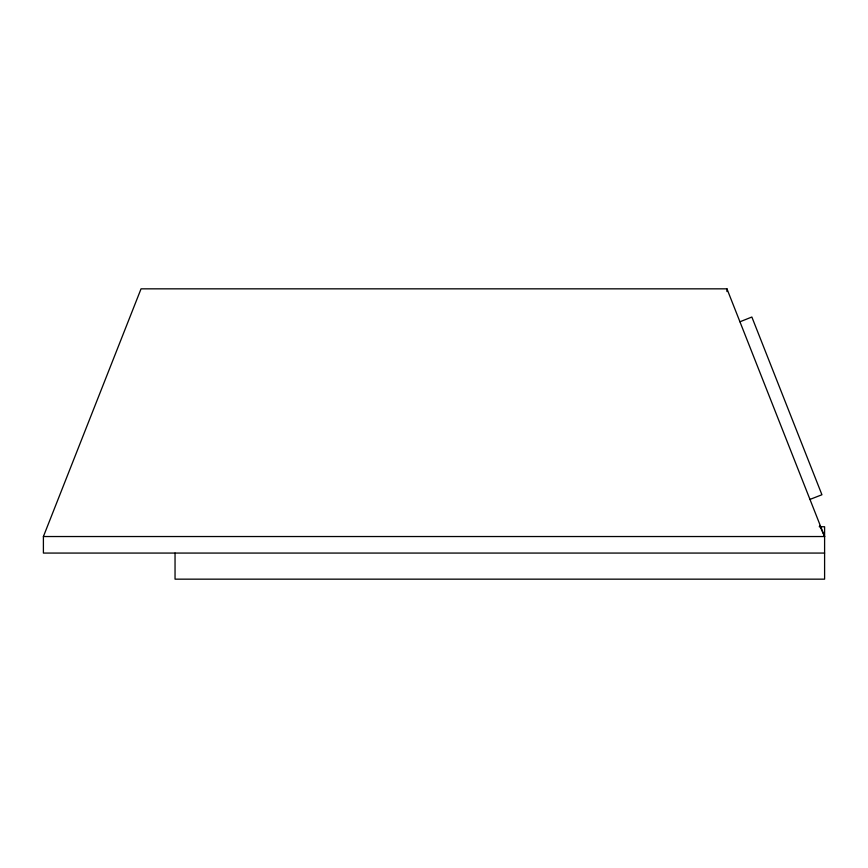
<?xml version="1.0" encoding="UTF-8"?>
<svg xmlns="http://www.w3.org/2000/svg" width="868" height="868" viewBox="0 0 868 868"><rect width="100%" height="100%" fill="white"/><g stroke="black" fill="none" stroke-linecap="round" stroke-linejoin="round"><path stroke-width="1.3" d="M43.4 536.533L141.05 288.838L726.95 288.838L824.6 536.533L43.4 536.533L43.4 553.068L824.6 553.068M739.937 321.778L751.862 317.026L821.931 494.749L809.963 499.415M819.208 526.746L824.6 526.746L824.6 579.162L175.043 579.162L175.043 553.068M819.631 525.455L824.6 536.533M726.95 288.838L726.95 291.55"/></g></svg>
